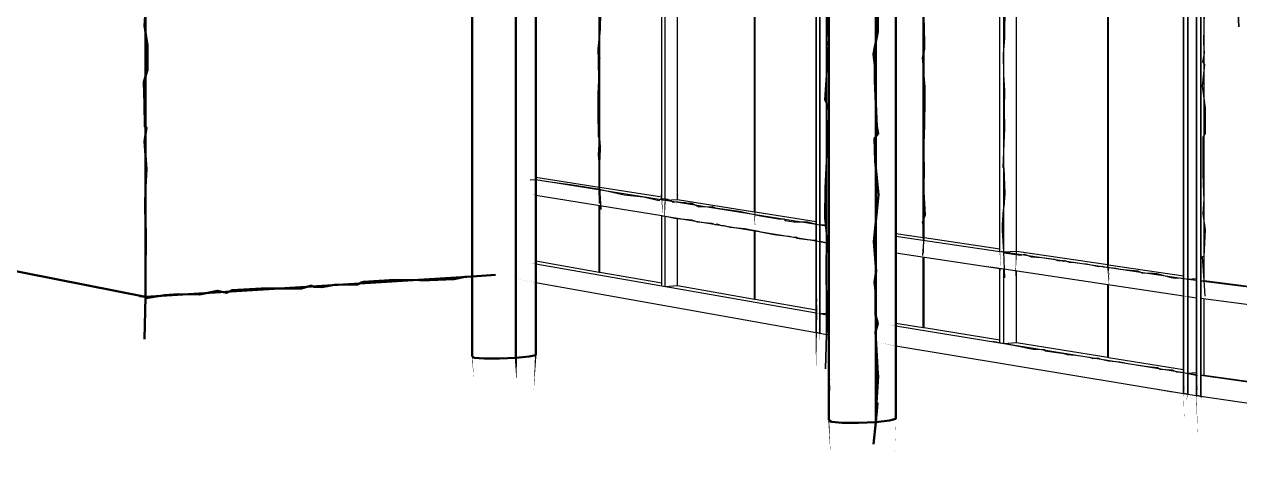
# Model space of a CAD drawing. Header units: inches. Extents: x -877 to 882, y -418 to 410.
# Drawn here: x -748.6 to -516, y -307.8 to -225 of the extents above; entities that cross this region are included whole.
import ezdxf

# ---------------------------------------------------------------- set-up
doc = ezdxf.new("R2010")
doc.units = ezdxf.units.IN
doc.header["$LTSCALE"] = 0.5
doc.header["$MEASUREMENT"] = 0
doc.layers.get('0').update_dxf_attribs({"lineweight": 18})
for name, color, linetype, lineweight in [('A-Glaz-Assm', 71, 'Continuous', 25), ('A-Glaz-Curt', 52, 'Continuous', 35), ('A-Glaz-Curt-Unit', 51, 'Continuous', 25), ('A-Wall', 113, 'Continuous', 35)]:
    doc.layers.add(name, color=color, linetype=linetype, lineweight=lineweight)

# ---------------------------------------------------------------- blocks, each defined once
blk = doc.blocks.new('*U12')
at = {"color": 7, "linetype": 'Continuous', "lineweight": -3}
blk.add_line((-585.64, -300.98), (-585.64, -300.98), dxfattribs=at)
at = {"layer": 'A-Glaz-Assm', "color": 141, "linetype": 'Continuous', "lineweight": 25}
for p, q in [((-522.82, -273.95), (-522.82, -209.76)), ((-522.82, -273.95), (-509.06, -275.7)), ((-522.82, -291.99), (-522.82, -277.41)), ((-522.82, -291.99), (-509.06, -293.92))]:
    blk.add_line(p, q, dxfattribs=at)
at = {"layer": 'A-Glaz-Assm', "color": 143, "linetype": 'Continuous', "lineweight": 25}
for p, q in [((-523.43, -273.99), (-522.82, -273.95)), ((-523.43, -277.33), (-523.43, -273.99)), ((-523.43, -273.99), (-509.06, -275.82)), ((-523.43, -277.33), (-509.06, -279.2)), ((-523.43, -292.04), (-522.82, -291.99)), ((-523.43, -296.05), (-523.43, -292.04)), ((-523.43, -292.04), (-509.06, -294.06)), ((-523.43, -296.05), (-509.06, -298.11))]:
    blk.add_line(p, q, dxfattribs=at)
at = {"layer": 'A-Glaz-Curt', "color": 143, "linetype": 'Continuous', "lineweight": 35}
for p, q in [((-597.03, -283.89), (-597.03, -203.69)), ((-596.38, -284.01), (-596.38, -203.75)), ((-595.07, -284.24), (-595.07, -203.87)), ((-526.74, -295.55), (-526.74, -209.46)), ((-525.92, -295.67), (-525.92, -209.52)), ((-524.28, -295.92), (-524.28, -209.65)), ((-523.46, -296.05), (-523.46, -209.71)), ((-597.03, -283.89), (-596.38, -284.01)), ((-595.07, -284.24), (-594.64, -284.32)), ((-526.74, -295.55), (-525.92, -295.67)), ((-525.92, -295.67), (-525.92, -295.67)), ((-524.28, -295.92), (-523.46, -296.05)), ((-523.46, -296.05), (-523.43, -296.05))]:
    blk.add_line(p, q, dxfattribs=at)
at = {"layer": 'A-Glaz-Curt-Unit', "color": 143, "linetype": 'Continuous', "lineweight": 25}
for p, q in [((-638.61, -256.06), (-638.61, -199.92)), ((-638.49, -256.08), (-638.49, -199.93)), ((-626.59, -258.48), (-626.59, -201.04)), ((-625.97, -258.58), (-625.97, -201.1)), ((-608.89, -260.77), (-608.89, -202.65)), ((-608.76, -260.79), (-608.76, -202.66)), ((-576.55, -265.7), (-576.55, -205.44)), ((-576.41, -265.72), (-576.41, -205.46)), ((-561.9, -268.37), (-561.9, -206.66)), ((-561.16, -268.47), (-561.16, -206.72)), ((-541.25, -270.88), (-541.25, -208.32)), ((-541.1, -270.9), (-541.1, -208.33)), ((-650.74, -254.64), (-597.03, -263.17)), ((-650.74, -257.62), (-626.59, -261.53)), ((-638.61, -256.06), (-638.49, -256.08)), ((-638.61, -272.3), (-638.61, -259.58)), ((-638.49, -272.32), (-638.49, -259.6)), ((-626.59, -258.48), (-625.97, -258.58)), ((-625.97, -258.58), (-623.59, -258.44)), ((-626.59, -274.96), (-626.59, -261.53)), ((-626.59, -261.53), (-625.97, -261.63)), ((-625.97, -275.07), (-625.97, -261.63)), ((-625.97, -261.63), (-625.97, -261.63)), ((-625.97, -261.63), (-597.03, -266.31)), ((-608.89, -260.77), (-608.76, -260.79)), ((-608.89, -277.48), (-608.89, -264.39)), ((-608.76, -277.5), (-608.76, -264.41)), ((-596.38, -263.28), (-595.07, -263.2)), ((-596.38, -263.28), (-595.07, -263.48)), ((-596.38, -266.42), (-595.07, -266.63)), ((-581.82, -265.44), (-561.9, -268.37)), ((-576.55, -265.7), (-576.41, -265.72)), ((-581.82, -268.62), (-561.9, -271.6)), ((-576.55, -282.91), (-576.55, -269.41)), ((-576.41, -282.93), (-576.41, -269.43)), ((-561.9, -268.37), (-561.16, -268.47)), ((-561.18, -268.47), (-526.75, -273.54)), ((-561.16, -268.47), (-558.73, -268.32)), ((-650.74, -270.73), (-626.59, -274.96)), ((-561.9, -285.85), (-561.9, -271.6)), ((-561.9, -271.6), (-561.16, -271.71)), ((-561.16, -285.97), (-561.16, -271.71)), ((-561.16, -271.71), (-561.16, -271.71)), ((-561.16, -271.71), (-526.75, -276.87)), ((-541.25, -270.88), (-541.1, -270.9)), ((-650.74, -274.31), (-597.03, -283.89)), ((-638.61, -272.3), (-638.49, -272.32)), ((-526.75, -276.87), (-526.75, -273.54)), ((-526.75, -273.54), (-526.74, -273.54)), ((-525.92, -273.65), (-524.28, -273.54)), ((-525.92, -276.99), (-525.92, -273.65)), ((-525.92, -273.65), (-524.28, -273.88)), ((-524.28, -277.22), (-524.28, -273.88)), ((-524.28, -273.88), (-524.28, -273.88)), ((-626.59, -274.96), (-625.97, -275.07)), ((-626.22, -275.02), (-597.03, -280.13)), ((-625.97, -275.07), (-623.59, -274.91)), ((-541.25, -288.61), (-541.25, -274.7)), ((-541.1, -288.64), (-541.1, -274.72)), ((-608.89, -277.48), (-608.76, -277.5)), ((-526.75, -276.87), (-526.74, -276.87)), ((-525.92, -276.99), (-524.28, -277.22)), ((-524.28, -277.22), (-524.28, -277.22)), ((-597.03, -283.89), (-597.03, -280.13)), ((-596.38, -280.24), (-595.07, -280.15)), ((-596.38, -284.01), (-596.38, -280.24)), ((-596.38, -280.24), (-595.07, -280.47)), ((-595.07, -284.24), (-595.07, -280.47)), ((-581.82, -282.62), (-561.9, -285.85)), ((-576.55, -282.91), (-576.41, -282.93)), ((-596.38, -284.01), (-595.07, -284.24)), ((-561.9, -285.85), (-561.16, -285.97)), ((-561.42, -285.92), (-526.75, -291.54)), ((-561.16, -285.97), (-558.73, -285.79)), ((-581.82, -286.44), (-526.75, -295.54)), ((-541.25, -288.61), (-541.1, -288.64)), ((-526.75, -295.54), (-526.75, -291.54)), ((-526.75, -291.54), (-526.74, -291.54)), ((-525.92, -291.67), (-524.28, -291.54)), ((-525.92, -295.67), (-525.92, -291.67)), ((-525.92, -291.67), (-524.28, -291.92)), ((-524.28, -295.92), (-524.28, -291.92)), ((-524.28, -291.92), (-524.28, -291.92)), ((-526.75, -295.54), (-526.74, -295.54)), ((-525.92, -295.67), (-524.28, -295.92)), ((-524.28, -295.92), (-524.28, -295.92))]:
    blk.add_line(p, q, dxfattribs=at)
at = {"layer": 'A-Glaz-Curt-Unit', "color": 141, "linetype": 'Continuous', "lineweight": 25}
for p, q in [((-623.59, -258.44), (-623.59, -201.32)), ((-558.73, -268.32), (-558.73, -206.92)), ((-650.74, -254.14), (-638.61, -256.06)), ((-638.49, -256.08), (-626.59, -257.96)), ((-623.59, -258.44), (-608.89, -260.77)), ((-623.59, -274.91), (-623.59, -262.01)), ((-608.76, -260.79), (-597.03, -262.64)), ((-581.82, -264.93), (-576.55, -265.7)), ((-576.41, -265.72), (-561.9, -267.85)), ((-558.73, -268.32), (-541.25, -270.88)), ((-650.74, -270.18), (-638.61, -272.3)), ((-558.73, -285.79), (-558.73, -272.08)), ((-541.1, -270.9), (-526.74, -273.01)), ((-638.49, -272.32), (-626.59, -274.39)), ((-623.59, -274.91), (-608.89, -277.48)), ((-608.76, -277.5), (-597.03, -279.54)), ((-581.82, -282.06), (-576.55, -282.91)), ((-576.41, -282.93), (-561.9, -285.28)), ((-558.73, -285.79), (-541.25, -288.61)), ((-541.1, -288.64), (-526.74, -290.96))]:
    blk.add_line(p, q, dxfattribs=at)
at = {"layer": 'A-Wall', "color": 15, "linetype": 'Continuous', "lineweight": 50}
for p, q in [((-725.43, -277.03), (-725.43, -191.1)), ((-863.85, -249.93), (-725.43, -277.03)), ((-725.43, -277.03), (-662.88, -273.14))]:
    blk.add_line(p, q, dxfattribs=at)
at = {"layer": 'A-Wall', "color": 254, "linetype": 'Continuous', "lineweight": 50}
for p, q in [((-662.88, -288.4), (-662.88, -197.54)), ((-654.53, -288.73), (-654.53, -198.37)), ((-650.74, -288.18), (-650.74, -198.75)), ((-594.64, -300.61), (-594.64, -203.9)), ((-585.64, -300.98), (-585.64, -204.68)), ((-581.82, -300.35), (-581.82, -205)), ((-662.88, -288.4), (-662.52, -288.68)), ((-654.53, -288.73), (-651.99, -288.48)), ((-651.99, -288.48), (-650.74, -288.18)), ((-662.52, -288.68), (-660.62, -288.85)), ((-660.62, -288.85), (-657.69, -288.86)), ((-657.69, -288.86), (-654.53, -288.73)), ((-594.64, -300.61), (-594.15, -300.92)), ((-594.15, -300.92), (-592.07, -301.11)), ((-592.07, -301.11), (-588.95, -301.13)), ((-588.95, -301.13), (-585.64, -300.98)), ((-585.64, -300.98), (-583.03, -300.69)), ((-583.03, -300.69), (-581.82, -300.35))]:
    blk.add_line(p, q, dxfattribs=at)
blk = doc.blocks.new('New Napkin Sketch')
at = {"layer": 'A-Wall', "color": 141, "linetype": 'Continuous', "lineweight": 25}
for p, q in [((-650.74, -254.14), (-638.61, -256.06)), ((-638.49, -256.08), (-626.59, -257.96)), ((-623.59, -258.44), (-608.89, -260.77)), ((-623.59, -274.91), (-623.59, -262.01)), ((-608.76, -260.79), (-597.03, -262.64)), ((-581.82, -264.93), (-576.55, -265.7)), ((-576.41, -265.72), (-561.9, -267.85)), ((-558.73, -268.32), (-541.25, -270.88)), ((-650.74, -270.18), (-638.61, -272.3)), ((-558.73, -285.79), (-558.73, -272.08)), ((-541.1, -270.9), (-526.74, -273.01)), ((-638.49, -272.32), (-626.59, -274.39)), ((-522.82, -273.95), (-509.06, -275.7)), ((-623.59, -274.91), (-608.89, -277.48)), ((-608.76, -277.5), (-597.03, -279.54)), ((-522.82, -291.99), (-522.82, -277.41)), ((-581.82, -282.06), (-576.55, -282.91)), ((-576.41, -282.93), (-561.9, -285.28)), ((-558.73, -285.79), (-541.25, -288.61)), ((-541.1, -288.64), (-526.74, -290.96)), ((-522.82, -291.99), (-509.06, -293.92))]:
    blk.add_line(p, q, dxfattribs=at)
at = {"layer": 'A-Wall', "color": 143, "linetype": 'Continuous', "lineweight": 25}
for p, q in [((-638.61, -256.06), (-638.49, -256.08)), ((-638.61, -272.3), (-638.61, -259.58)), ((-638.49, -272.32), (-638.49, -259.6)), ((-626.59, -258.48), (-625.97, -258.58)), ((-625.97, -258.58), (-623.59, -258.44)), ((-626.59, -274.96), (-626.59, -261.53)), ((-626.59, -261.53), (-625.97, -261.63)), ((-625.97, -275.07), (-625.97, -261.63)), ((-625.97, -261.63), (-625.97, -261.63)), ((-608.89, -260.77), (-608.76, -260.79)), ((-608.89, -277.48), (-608.89, -264.39)), ((-608.76, -277.5), (-608.76, -264.41)), ((-596.38, -263.28), (-595.07, -263.2)), ((-596.38, -263.28), (-595.07, -263.48)), ((-596.38, -266.42), (-595.07, -266.63)), ((-576.55, -265.7), (-576.41, -265.72)), ((-576.55, -282.91), (-576.55, -269.41)), ((-576.41, -282.93), (-576.41, -269.43)), ((-561.9, -268.37), (-561.16, -268.47)), ((-561.16, -268.47), (-558.73, -268.32)), ((-561.9, -285.85), (-561.9, -271.6)), ((-561.9, -271.6), (-561.16, -271.71)), ((-561.16, -285.97), (-561.16, -271.71)), ((-561.16, -271.71), (-561.16, -271.71)), ((-541.25, -270.88), (-541.1, -270.9)), ((-638.61, -272.3), (-638.49, -272.32)), ((-526.75, -276.87), (-526.75, -273.54)), ((-526.75, -273.54), (-526.74, -273.54)), ((-525.92, -273.65), (-524.28, -273.54)), ((-525.92, -276.99), (-525.92, -273.65)), ((-525.92, -273.65), (-524.28, -273.88)), ((-524.28, -277.22), (-524.28, -273.88)), ((-524.28, -273.88), (-524.28, -273.88)), ((-523.43, -273.99), (-522.82, -273.95)), ((-523.43, -277.33), (-523.43, -273.99)), ((-523.43, -273.99), (-509.06, -275.82)), ((-626.59, -274.96), (-625.97, -275.07)), ((-625.97, -275.07), (-623.59, -274.91)), ((-541.25, -288.61), (-541.25, -274.7)), ((-541.1, -288.64), (-541.1, -274.72)), ((-608.89, -277.48), (-608.76, -277.5)), ((-526.75, -276.87), (-526.74, -276.87)), ((-525.92, -276.99), (-524.28, -277.22)), ((-524.28, -277.22), (-524.28, -277.22)), ((-523.43, -277.33), (-509.06, -279.2)), ((-597.03, -283.89), (-597.03, -280.13)), ((-596.38, -280.24), (-595.07, -280.15)), ((-596.38, -284.01), (-596.38, -280.24)), ((-596.38, -280.24), (-595.07, -280.47)), ((-595.07, -284.24), (-595.07, -280.47)), ((-576.55, -282.91), (-576.41, -282.93)), ((-596.38, -284.01), (-595.07, -284.24)), ((-561.9, -285.85), (-561.16, -285.97)), ((-561.16, -285.97), (-558.73, -285.79)), ((-541.25, -288.61), (-541.1, -288.64)), ((-526.75, -295.54), (-526.75, -291.54)), ((-526.75, -291.54), (-526.74, -291.54)), ((-525.92, -291.67), (-524.28, -291.54)), ((-525.92, -295.67), (-525.92, -291.67)), ((-525.92, -291.67), (-524.28, -291.92)), ((-524.28, -295.92), (-524.28, -291.92)), ((-524.28, -291.92), (-524.28, -291.92)), ((-523.43, -292.04), (-522.82, -291.99)), ((-523.43, -296.05), (-523.43, -292.04)), ((-523.43, -292.04), (-509.06, -294.06)), ((-526.75, -295.54), (-526.74, -295.54)), ((-525.92, -295.67), (-524.28, -295.92)), ((-524.28, -295.92), (-524.28, -295.92)), ((-523.43, -296.05), (-509.06, -298.11))]:
    blk.add_line(p, q, dxfattribs=at)
at = {"layer": 'A-Wall', "color": 143, "linetype": 'Continuous', "lineweight": 35}
for p, q in [((-597.03, -283.89), (-596.38, -284.01)), ((-595.07, -284.24), (-594.64, -284.32)), ((-526.74, -295.55), (-525.92, -295.67)), ((-525.92, -295.67), (-525.92, -295.67)), ((-524.28, -295.92), (-523.46, -296.05)), ((-523.46, -296.05), (-523.43, -296.05))]:
    blk.add_line(p, q, dxfattribs=at)
at = {"layer": 'A-Wall', "color": 254, "linetype": 'Continuous', "lineweight": 50}
for p, q in [((-662.88, -288.4), (-662.52, -288.68)), ((-654.53, -288.73), (-651.99, -288.48)), ((-651.99, -288.48), (-650.74, -288.18)), ((-662.52, -288.68), (-660.62, -288.85)), ((-660.62, -288.85), (-657.69, -288.86)), ((-657.69, -288.86), (-654.53, -288.73)), ((-594.64, -300.61), (-594.15, -300.92)), ((-594.15, -300.92), (-592.07, -301.11)), ((-592.07, -301.11), (-588.95, -301.13)), ((-588.95, -301.13), (-585.64, -300.98)), ((-585.64, -300.98), (-583.03, -300.69)), ((-583.03, -300.69), (-581.82, -300.35))]:
    blk.add_line(p, q, dxfattribs=at)
at = {"layer": 'A-Wall', "color": 7, "linetype": 'Continuous', "lineweight": -3}
blk.add_line((-585.64, -300.98), (-585.64, -300.98), dxfattribs=at)
at = {"layer": 'A-Wall', "color": 143, "linetype": 'Continuous', "lineweight": 35, "extrusion": (0, 0, -1)}
for points in [[(516.18, -225.43), (516.98, -208.38), (517.63, -189.79), (516.65, -184.36), (517.82, -166.64), (517.19, -147.73), (516.75, -132.03), (516.93, -125.68), (517.51, -110.27), (516.34, -95.38), (517.19, -78.94), (516.11, -76.65), (516.9, -74.99), (517.78, -66.38), (517.9, -57.92)], [(595.3, -290.82), (595.07, -284.24), (594.76, -280.27), (595.16, -274.32), (595.15, -269.24), (594.83, -267.32), (595.4, -261.99), (595.36, -256.23), (595.06, -251.11), (594.86, -247.47), (595.08, -242.41), (595.01, -240.16), (595.42, -239.41), (594.94, -232.75), (594.87, -230.2), (594.71, -229.09), (595.1, -228.2), (594.81, -221.13)]]:
    blk.add_lwpolyline(points, dxfattribs=at)
at = {"layer": 'A-Wall', "color": 15, "linetype": 'Continuous', "lineweight": 50, "extrusion": (0, 0, -1)}
for points in [[(725.63, -285.12), (725.43, -277.03), (725.43, -271.64), (725.39, -266.57), (725.4, -265.11), (725.53, -260), (725.41, -256.05), (725.23, -252.65), (725.62, -247.37), (725.25, -244.65), (725.51, -244.53), (725.57, -244.5), (725.65, -240.18), (725.76, -236.01), (725.15, -234.01), (725.07, -233.76), (725.08, -228.93), (725.65, -225.26), (725.11, -217.55)], [(726.58, -276.93), (725.43, -277.03), (725.33, -277.29), (721.78, -276.72), (719.12, -276.51), (715.08, -276.63), (711.66, -275.89), (709.92, -276.28), (708.82, -275.79), (703.29, -275.45), (697.77, -275.45), (695.59, -275.43), (693.68, -274.88), (693.25, -275.15), (691.72, -275.21), (689.23, -274.77), (684.88, -274.69), (684.18, -274.3), (683.72, -274.17), (677.73, -273.79), (673, -273.87), (672.57, -273.92), (666.44, -273.65), (664.23, -273.22), (662.88, -273.14), (658.45, -272.86)]]:
    blk.add_lwpolyline(points, dxfattribs=at)
at = {"layer": 'A-Wall', "color": 254, "linetype": 'Continuous', "lineweight": 50, "extrusion": (0, 0, -1)}
for points in [[(662.62, -292.73, 0, 0.13, 0), (662.88, -288.4, 0.13, 0, 0), (662.8, -282.37, 0, 0, 0), (662.91, -281.05, 0, 0, 0), (662.77, -275.81, 0, 0, 0), (663.32, -275.79, 0, 0, 0), (662.93, -274.08, 0, 0, 0), (662.45, -267.28, 0, 0, 0), (663.2, -259.14, 0, 0, 0), (662.58, -251.36, 0, 0, 0), (663.12, -242.72, 0, 0, 0), (662.67, -238.18, 0, 0, 0), (663.19, -237.95, 0, 0, 0), (663.08, -229.91, 0, 0, 0), (663.2, -225.19, 0, 0, 0), (662.78, -222.5, 0, 0, 0), (662.57, -221.16, 0, 0, 0), (662.62, -215.65, 0, 0, 0), (662.6, -208.13, 0, 0, 0), (662.92, -203.05, 0, 0, 0), (662.72, -199.3, 0, 0.181, 0), (662.88, -197.54, 0.181, 0, 0), (662.7, -190.7, 0, 0, 0)], [(654.44, -293.17, 0, 0.443, 0), (654.53, -288.73, 0.443, 0, 0), (654.38, -286.71, 0, 0, 0), (654.62, -286.12, 0, 0, 0), (654.43, -281.12, 0, 0, 0), (654.21, -279.43, 0, 0, 0), (654.12, -271.15, 0, 0, 0), (654.11, -264.68, 0, 0, 0), (654.98, -263.52, 0, 0, 0), (654.89, -258.38, 0, 0, 0), (654.67, -253.25, 0, 0, 0), (654.55, -249.34, 0, 0, 0), (654.61, -241.27, 0, 0, 0), (654.41, -237.15, 0, 0, 0), (654.8, -232.7, 0, 0, 0), (654.3, -227.58, 0, 0, 0), (654.18, -222.36, 0, 0, 0)], [(651.11, -294.87, 0, 0.278, 0), (650.74, -288.18, 0.278, 0, 0), (650.67, -286.67, 0, 0, 0), (650.38, -283.95, 0, 0, 0), (650.99, -276.82, 0, 0, 0), (651.11, -275.4, 0, 0, 0), (650.46, -267.79, 0, 0, 0), (650.96, -267.61, 0, 0, 0), (650.81, -265.95, 0, 0, 0), (650.81, -265.35, 0, 0, 0), (650.47, -259.29, 0, 0, 0), (650.67, -254.49, 0, 0, 0), (650.37, -247.75, 0, 0, 0), (650.48, -240.77, 0, 0, 0), (650.42, -239.96, 0, 0, 0), (650.61, -232.82, 0, 0, 0), (651.01, -225.97, 0, 0, 0), (650.4, -218.68, 0, 0, 0), (650.32, -213.04, 0, 0, 0), (651.08, -204.95, 0, 0, 0), (650.99, -203.24, 0, 0, 0), (650.87, -201.41, 0, 0.156, 0), (650.74, -198.75, 0.156, 0, 0), (650.96, -193.08, 0, 0, 0)], [(594.33, -307.05, 0, 0.184, 0), (594.64, -300.61, 0.184, 0, 0), (594.31, -292.65, 0, 0, 0), (595.12, -288.42, 0, 0, 0), (594.7, -279.61, 0, 0, 0), (594.7, -275.33, 0, 0, 0), (594.5, -268.91, 0, 0, 0), (594.8, -262.35, 0, 0, 0), (594.29, -253.78, 0, 0, 0), (594.68, -246.17, 0, 0, 0), (594.62, -237.69, 0, 0, 0), (594.31, -236, 0, 0, 0), (594.64, -228.53, 0, 0, 0), (594.84, -224.93, 0, 0, 0), (594.24, -224.73, 0, 0, 0), (594.93, -219.6, 0, 0, 0), (594.39, -218.28, 0, 0, 0), (595.03, -213.66, 0, 0, 0), (594.78, -209.86, 0, 0, 0), (594.59, -207.76, 0, 0.352, 0), (594.64, -203.9, 0.352, 0, 0), (594.45, -195.45, 0, 0, 0)], [(582.04, -307.79, 0, 0.0245, 0), (581.82, -300.35, 0.0245, 0, 0), (582.17, -299.74, 0, 0, 0), (582.21, -295.21, 0, 0, 0), (581.45, -291.12, 0, 0, 0), (581.59, -284.27, 0, 0, 0), (581.57, -283.58, 0, 0, 0), (582.06, -277.11, 0, 0, 0), (582.12, -275.12, 0, 0, 0), (581.91, -269.72, 0, 0, 0), (581.93, -268.52, 0, 0, 0), (581.5, -263.28, 0, 0, 0), (582.07, -256.64, 0, 0, 0), (582.13, -250.33, 0, 0, 0), (581.44, -242.93, 0, 0, 0), (581.59, -237.23, 0, 0, 0), (581.88, -231.25, 0, 0, 0), (582.03, -223.51, 0, 0, 0)]]:
    blk.add_lwpolyline(points, format="xyseb", dxfattribs=at)
at = {"layer": 'A-Wall', "color": 143, "linetype": 'Continuous', "lineweight": 25, "extrusion": (0, 0, -1)}
for points in [[(638.23, -260.36), (638.49, -256.08), (638.51, -251.9), (638.75, -249.89), (638.52, -246.84), (638.7, -246.47), (638.68, -241.14), (638.48, -238.69), (638.63, -235.87), (638.61, -234.48), (638.76, -229.61), (638.36, -225.41), (638.28, -223.24)], [(638.52, -259.22), (638.61, -256.06), (638.52, -255), (638.53, -251.38), (638.42, -250.66), (638.34, -248.29), (638.44, -246.82), (638.8, -243.74), (638.76, -238.15), (638.7, -236.95), (638.63, -235.56), (638.73, -232), (638.43, -231.37), (638.88, -230.53), (638.71, -230.47), (638.35, -225.78), (638.55, -222.99)], [(576.62, -269.12), (576.41, -265.72), (576.57, -264.17), (576.46, -263.95), (576.69, -262.75), (576.11, -261.39), (576.39, -257.04), (576.33, -251.77), (576.44, -249.49), (576.27, -244.2), (576.19, -239.26), (576.17, -236.93), (576.7, -231.31), (576.24, -229.73), (576.23, -228.31), (576.38, -223.43)], [(560.97, -273.39), (561.16, -268.47), (561.38, -264.34), (561.4, -263.31), (561.18, -260.32), (561.07, -259.86), (560.87, -257.27), (561.07, -252.45), (561.26, -252.34), (561.01, -246.22), (560.95, -245.08), (561.03, -241.05), (560.97, -237.6), (561.16, -234.54), (561.23, -230.59), (560.93, -227.6), (560.93, -226.97), (560.87, -221.88)], [(651.79, -254.69), (650.74, -254.64), (648.43, -255), (644.1, -255.58), (638.88, -256.41), (633.79, -257.55), (630.1, -257.96), (627.14, -258.6), (627.12, -258.57), (626.75, -258.22), (625.53, -258.39), (624.75, -258.71), (624.41, -258.95), (623.66, -258.81), (623.64, -258.9), (622.16, -258.99), (621.77, -259.16), (620.83, -259.17), (619.54, -259.87), (616.89, -259.76), (616.41, -260.04), (611.81, -260.69), (607.7, -261.54), (604.28, -262.12), (603.27, -262.16), (602.97, -262.43), (601.33, -262.68), (598.72, -262.71), (597.03, -263.17), (596.11, -263.34)], [(626.46, -261.54), (625.97, -261.63), (623.79, -262.07), (621.52, -262.25), (620.9, -262.33), (619.79, -262.74), (617.03, -262.96), (616.29, -263.26), (616.06, -263.12), (615.16, -263.44), (614.73, -263.44), (613.53, -263.76), (610.7, -263.96), (608.07, -264.49), (607.71, -264.62), (605.08, -265.1), (602.49, -265.43), (602.26, -265.47), (601.47, -265.61), (601, -265.6), (600.79, -265.61), (600.8, -265.83), (598.79, -266.11), (597.24, -266.23), (597.03, -266.31), (594.77, -266.79)], [(561.63, -268.33), (561.18, -268.47), (561.09, -268.63), (557.96, -269.09), (557.15, -268.9), (555.9, -269.42), (553.89, -269.52), (551.42, -269.82), (550.85, -270.11), (549.89, -270.12), (549.71, -270.3), (549.61, -270.06), (548.64, -270.39), (547.57, -270.46), (546.17, -270.67), (545.3, -270.71), (543, -271.24), (542.24, -271.18), (542.08, -271.34), (539.68, -271.54), (538.86, -271.73), (538.23, -271.85), (535.46, -272.08), (534.75, -272.47), (532.57, -272.55), (531.87, -272.61), (529.12, -273.36), (528.36, -273.47), (527.53, -273.43), (526.75, -273.54), (524.11, -273.84)], [(563.24, -285.5), (561.42, -285.92), (558.97, -286.37), (555.52, -287.05), (553.44, -287.14), (553.24, -287.36), (550.98, -287.69), (549.96, -287.79), (549.92, -287.84), (549.03, -288.08), (547.35, -288.2), (544.75, -288.59), (544.07, -288.82), (543.81, -288.8), (543.01, -288.75), (542.76, -288.92), (541.08, -289.25), (538.92, -289.48), (537.04, -289.86), (533.59, -290.35), (531.73, -290.58), (531.22, -290.89), (528.91, -291.03), (528.06, -291.38), (526.75, -291.54), (524.09, -292.08)]]:
    blk.add_lwpolyline(points, dxfattribs=at)
for points in [[(626.14, -263.5, 0, 0.233, 0), (625.97, -258.58, 0.233, 0, 0), (625.92, -257.41, 0, 0, 0), (626.18, -253.21, 0, 0, 0), (625.87, -247.82, 0, 0, 0), (626.11, -243.2, 0, 0, 0), (625.72, -240.57, 0, 0, 0), (626.06, -237.93, 0, 0, 0), (625.81, -235.69, 0, 0, 0), (625.89, -234.95, 0, 0, 0), (626.13, -229.92, 0, 0, 0), (625.75, -229.89, 0, 0, 0), (626.11, -229.35, 0, 0, 0), (626.05, -228.79, 0, 0, 0), (626, -227.97, 0, 0, 0), (625.88, -226.78, 0, 0, 0), (625.95, -221.16, 0, 0, 0), (626.07, -216.45, 0, 0, 0), (625.99, -212.01, 0, 0, 0), (625.86, -209.28, 0, 0, 0), (625.85, -206.89, 0, 0, 0), (625.98, -203.33, 0, 0.127, 0), (625.97, -201.1, 0.127, 0, 0), (625.97, -196.13, 0, 0, 0)], [(626.43, -261.55, 0, 0.186, 0), (626.59, -258.48, 0.186, 0, 0), (626.87, -257.23, 0, 0, 0), (626.61, -256.34, 0, 0, 0), (626.75, -254.44, 0, 0, 0), (626.68, -251.32, 0, 0, 0), (626.68, -248.45, 0, 0, 0), (626.82, -243.15, 0, 0, 0), (626.42, -241.9, 0, 0, 0), (626.86, -236.69, 0, 0, 0), (626.46, -234.36, 0, 0, 0), (626.57, -231.49, 0, 0, 0), (626.74, -227.4, 0, 0, 0), (626.63, -226.71, 0, 0, 0), (626.73, -221.05, 0, 0, 0), (626.42, -220.75, 0, 0, 0), (626.49, -217.55, 0, 0, 0), (626.53, -216.28, 0, 0, 0), (626.59, -213.5, 0, 0, 0), (626.48, -209.43, 0, 0, 0), (626.36, -206.92, 0, 0, 0), (626.56, -201.68, 0, 0.158, 0), (626.59, -201.04, 0.158, 0, 0), (626.73, -198.19, 0, 0, 0)], [(608.89, -263.58, 0, 0.221, 0), (608.76, -260.79, 0.221, 0, 0), (608.97, -257.84, 0, 0, 0), (608.57, -254.64, 0, 0, 0), (608.58, -249.49, 0, 0, 0), (608.92, -244.26, 0, 0, 0), (609.05, -243.86, 0, 0, 0), (609.01, -240.55, 0, 0, 0), (608.55, -236.43, 0, 0, 0), (608.78, -236.1, 0, 0, 0), (608.63, -233.69, 0, 0, 0), (608.95, -231.35, 0, 0, 0), (608.73, -225.97, 0, 0, 0), (608.92, -225.36, 0, 0, 0), (608.68, -222.98, 0, 0, 0), (608.67, -222.53, 0, 0, 0), (608.79, -220.06, 0, 0, 0), (608.55, -217.35, 0, 0, 0), (608.88, -214.16, 0, 0, 0), (608.84, -210.6, 0, 0, 0), (608.55, -209.31, 0, 0, 0), (608.91, -203.96, 0, 0.187, 0), (608.76, -202.66, 0.187, 0, 0), (609.01, -198.16, 0, 0, 0)], [(608.63, -264.91, 0, 0.0367, 0), (608.89, -260.77, 0.0367, 0, 0), (608.77, -259.83, 0, 0, 0), (608.9, -256.87, 0, 0, 0), (608.95, -253.63, 0, 0, 0), (608.9, -251.45, 0, 0, 0), (608.65, -247.36, 0, 0, 0), (608.8, -245.59, 0, 0, 0), (608.85, -244.09, 0, 0, 0), (608.9, -240.89, 0, 0, 0), (609.17, -237.85, 0, 0, 0), (609.1, -237.28, 0, 0, 0), (608.92, -231.52, 0, 0, 0), (608.92, -226.28, 0, 0, 0), (608.72, -222.36, 0, 0, 0), (608.73, -222.26, 0, 0, 0), (608.81, -218.78, 0, 0, 0), (608.94, -216.99, 0, 0, 0), (608.98, -214.83, 0, 0, 0), (609.01, -209.8, 0, 0, 0), (608.86, -208.33, 0, 0, 0), (608.75, -203.6, 0, 0.0359, 0), (608.89, -202.65, 0.0359, 0, 0), (608.97, -202.6, 0, 0, 0)], [(561.66, -272.9, 0, 0.0909, 0), (561.9, -268.37, 0.0909, 0, 0), (562.05, -268.13, 0, 0, 0), (561.88, -263.8, 0, 0, 0), (562.06, -262.83, 0, 0, 0), (561.81, -259.68, 0, 0, 0), (562.19, -255.31, 0, 0, 0), (562.14, -250.78, 0, 0, 0), (561.7, -248.96, 0, 0, 0), (561.86, -245.95, 0, 0, 0), (562.03, -244.41, 0, 0, 0), (561.91, -241.43, 0, 0, 0), (561.69, -238.99, 0, 0, 0), (562.04, -238.27, 0, 0, 0), (561.71, -237.16, 0, 0, 0), (561.92, -231.55, 0, 0, 0), (561.93, -227.24, 0, 0, 0), (562.1, -227.2, 0, 0, 0), (561.78, -223.07, 0, 0, 0)], [(540.97, -275.3, 0, 0.303, 0), (541.25, -270.88, 0.303, 0, 0), (541.06, -267.15, 0, 0, 0), (541.03, -265.61, 0, 0, 0), (541.44, -265.24, 0, 0, 0), (540.94, -261.47, 0, 0, 0), (541.15, -260.07, 0, 0, 0), (541.36, -253.96, 0, 0, 0), (541.02, -250.46, 0, 0, 0), (541.41, -246.07, 0, 0, 0), (541.05, -240.37, 0, 0, 0), (541.05, -235.92, 0, 0, 0), (541.05, -230.6, 0, 0, 0), (541.39, -230.24, 0, 0, 0), (541.34, -225.84, 0, 0, 0), (541.56, -223.98, 0, 0, 0)], [(540.8, -275.15, 0, 0.0519, 0), (541.1, -270.9, 0.0519, 0, 0), (541.2, -268.95, 0, 0, 0), (541.24, -263.2, 0, 0, 0), (541.38, -259.8, 0, 0, 0), (540.83, -259.69, 0, 0, 0), (540.89, -257.62, 0, 0, 0), (541.12, -253.24, 0, 0, 0), (541.25, -249.54, 0, 0, 0), (541.22, -244.14, 0, 0, 0), (541.22, -241.65, 0, 0, 0), (541.03, -241.38, 0, 0, 0), (540.84, -238.77, 0, 0, 0), (541.38, -235.35, 0, 0, 0), (541.09, -233.76, 0, 0, 0), (541.18, -228.29, 0, 0, 0), (540.85, -224.23, 0, 0, 0), (541, -220.26, 0, 0, 0), (540.88, -214.72, 0, 0, 0), (540.99, -211.08, 0, 0, 0), (541.24, -208.83, 0, 0.188, 0), (541.1, -208.33, 0.188, 0, 0), (541.22, -203.74, 0, 0, 0)], [(576.44, -268.9, 0, 0.276, 0), (576.55, -265.7, 0.276, 0, 0), (576.62, -260.03, 0, 0, 0), (576.75, -259.94, 0, 0, 0), (576.33, -254.01, 0, 0, 0), (576.43, -253.02, 0, 0, 0), (576.57, -248.5, 0, 0, 0), (576.59, -247.29, 0, 0, 0), (576.82, -242.97, 0, 0, 0), (576.65, -239.99, 0, 0, 0), (576.59, -235.97, 0, 0, 0), (576.77, -234.24, 0, 0, 0), (576.47, -231.19, 0, 0, 0), (576.78, -229.43, 0, 0, 0), (576.37, -224.05, 0, 0, 0), (576.31, -219.89, 0, 0, 0), (576.45, -216.91, 0, 0, 0), (576.44, -213.48, 0, 0, 0), (576.31, -212.88, 0, 0, 0), (576.72, -211.03, 0, 0, 0), (576.65, -208.49, 0, 0.063, 0), (576.55, -205.44, 0.063, 0, 0), (576.76, -204.95, 0, 0, 0)], [(651.37, -257.47, 0, 0.0974, 0), (650.74, -257.62, 0.0974, 0, 0), (648.9, -257.86, 0, 0, 0), (648.89, -257.94, 0, 0, 0), (647.78, -258.03, 0, 0, 0), (647.38, -258.08, 0, 0, 0), (645.16, -258.6, 0, 0, 0), (644.2, -258.62, 0, 0, 0), (642.35, -259.08, 0, 0, 0), (641.52, -259.04, 0, 0, 0), (639.25, -259.6, 0, 0, 0), (638.58, -259.54, 0, 0, 0), (636.51, -259.91, 0, 0, 0), (634.72, -260.23, 0, 0, 0), (633.09, -260.4, 0, 0, 0), (633.11, -260.58, 0, 0, 0), (631, -260.82, 0, 0, 0), (630.62, -260.89, 0, 0, 0), (629.54, -260.96, 0, 0, 0), (627.35, -261.3, 0, 0.0102, 0), (626.59, -261.53, 0.0102, 0, 0), (625.26, -261.64, 0, 0, 0)], [(582.35, -265.42, 0, 0.0323, 0), (581.82, -265.44, 0.0323, 0, 0), (581.12, -265.53, 0, 0, 0), (579.28, -265.84, 0, 0, 0), (578.29, -266.03, 0, 0, 0), (577.45, -266.03, 0, 0, 0), (576.17, -266.22, 0, 0, 0), (575.72, -266.26, 0, 0, 0), (575.41, -266.33, 0, 0, 0), (573.83, -266.6, 0, 0, 0), (573.79, -266.63, 0, 0, 0), (573.07, -266.65, 0, 0, 0), (571.54, -267.04, 0, 0, 0), (569.97, -267.22, 0, 0, 0), (568.55, -267.37, 0, 0, 0), (567.42, -267.59, 0, 0, 0), (566.34, -267.71, 0, 0, 0), (565.67, -267.77, 0, 0, 0), (564.83, -267.99, 0, 0, 0), (562.91, -268.26, 0, 0.0921, 0), (561.9, -268.37, 0.0921, 0, 0), (561.17, -268.39, 0, 0, 0)], [(582.17, -268.49, 0, 0.0444, 0), (581.82, -268.62, 0.0444, 0, 0), (581.57, -268.75, 0, 0, 0), (579.79, -268.87, 0, 0, 0), (579.42, -268.88, 0, 0, 0), (578.88, -269.08, 0, 0, 0), (578.34, -269.22, 0, 0, 0), (578.02, -269.15, 0, 0, 0), (576.94, -269.44, 0, 0, 0), (575.87, -269.55, 0, 0, 0), (575.39, -269.51, 0, 0, 0), (573.6, -269.91, 0, 0, 0), (572.23, -270.09, 0, 0, 0), (571.69, -270.11, 0, 0, 0), (571.58, -270.08, 0, 0, 0), (571.56, -270.16, 0, 0, 0), (570.12, -270.38, 0, 0, 0), (569.57, -270.44, 0, 0, 0), (568.88, -270.53, 0, 0, 0), (567.59, -270.77, 0, 0, 0), (565.94, -270.96, 0, 0, 0), (564.14, -271.31, 0, 0, 0), (562.39, -271.44, 0, 0.0746, 0), (561.9, -271.6, 0.0746, 0, 0), (561.13, -271.7, 0, 0, 0)], [(651.87, -270.55, 0, 0.0549, 0), (650.74, -270.73, 0.0549, 0, 0), (650.05, -270.75, 0, 0, 0), (647.89, -271.31, 0, 0, 0), (647.28, -271.27, 0, 0, 0), (646.91, -271.38, 0, 0, 0), (645.71, -271.67, 0, 0, 0), (645, -271.8, 0, 0, 0), (643.71, -272.05, 0, 0, 0), (641.71, -272.24, 0, 0, 0), (639.84, -272.62, 0, 0, 0), (637.72, -272.98, 0, 0, 0), (636.34, -273.35, 0, 0, 0), (636.1, -273.32, 0, 0, 0), (635.54, -273.3, 0, 0, 0), (635.23, -273.41, 0, 0, 0), (633.5, -273.84, 0, 0, 0), (633.23, -273.81, 0, 0, 0), (631.92, -274.01, 0, 0, 0), (631.63, -274.17, 0, 0, 0), (629.62, -274.48, 0, 0, 0), (627.34, -274.91, 0, 0.0289, 0), (626.59, -274.96, 0.0289, 0, 0), (625.92, -275.18, 0, 0, 0)], [(564.43, -271.12, 0, 0.155, 0), (561.16, -271.71, 0.155, 0, 0), (557.83, -272.15, 0, 0, 0), (556.53, -272.53, 0, 0, 0), (554.94, -272.5, 0, 0, 0), (553.02, -272.95, 0, 0, 0), (550.26, -273.34, 0, 0, 0), (550.02, -273.32, 0, 0, 0), (548.05, -273.84, 0, 0, 0), (546.78, -273.7, 0, 0, 0), (546.46, -273.85, 0, 0, 0), (543.16, -274.29, 0, 0, 0), (542.85, -274.34, 0, 0, 0), (539.53, -275.06, 0, 0, 0), (537.11, -275.48, 0, 0, 0), (534.09, -275.72, 0, 0, 0), (531.23, -276.29, 0, 0, 0), (527.98, -276.66, 0, 0.124, 0), (526.75, -276.87, 0.124, 0, 0), (525.16, -277.16, 0, 0, 0)], [(655.53, -273.49, 0, 0.0186, 0), (650.74, -274.31, 0.0186, 0, 0), (645.56, -275.44, 0, 0, 0), (645.42, -275.02, 0, 0, 0), (645.18, -275.06, 0, 0, 0), (642.67, -275.55, 0, 0, 0), (640.85, -275.97, 0, 0, 0), (638.5, -276.32, 0, 0, 0), (636.59, -276.7, 0, 0, 0), (632.39, -277.41, 0, 0, 0), (629.01, -278.38, 0, 0, 0), (624.96, -278.97, 0, 0, 0), (624.37, -278.81, 0, 0, 0), (619.16, -279.78, 0, 0, 0), (617.25, -280.11, 0, 0, 0), (612.79, -280.89, 0, 0, 0), (610.63, -281.19, 0, 0, 0), (606.61, -282.31, 0, 0, 0), (604.56, -282.64, 0, 0, 0), (602.17, -283.12, 0, 0, 0), (598.11, -283.81, 0, 0.18, 0), (597.03, -283.89, 0.18, 0, 0), (594.94, -284.2, 0, 0, 0)], [(626.9, -274.97, 0, 0.0704, 0), (626.22, -275.02, 0.0704, 0, 0), (625.63, -275.25, 0, 0, 0), (625.01, -275.09, 0, 0, 0), (622.61, -275.55, 0, 0, 0), (622.24, -275.83, 0, 0, 0), (621.22, -275.78, 0, 0, 0), (620.72, -276, 0, 0, 0), (618.72, -276.37, 0, 0, 0), (615.94, -276.78, 0, 0, 0), (613.34, -277.4, 0, 0, 0), (612, -277.44, 0, 0, 0), (609.14, -277.99, 0, 0, 0), (607.9, -278.32, 0, 0, 0), (605.39, -278.59, 0, 0, 0), (602.73, -279.13, 0, 0, 0), (602.66, -279.06, 0, 0, 0), (600.36, -279.57, 0, 0, 0), (599.17, -279.65, 0, 0, 0), (598.89, -279.86, 0, 0.0458, 0), (597.03, -280.13, 0.0458, 0, 0), (595.63, -280.23, 0, 0, 0)], [(583.32, -282.35, 0, 0.0584, 0), (581.82, -282.62, 0.0584, 0, 0), (580.72, -282.77, 0, 0, 0), (580.34, -282.79, 0, 0, 0), (580.26, -282.93, 0, 0, 0), (578.44, -283.21, 0, 0, 0), (576.49, -283.58, 0, 0, 0), (576.01, -283.59, 0, 0, 0), (574.63, -283.7, 0, 0, 0), (573.83, -283.95, 0, 0, 0), (571.88, -284.29, 0, 0, 0), (571.51, -284.26, 0, 0, 0), (570.63, -284.49, 0, 0, 0), (569.7, -284.62, 0, 0, 0), (568.17, -284.92, 0, 0, 0), (566.76, -285.01, 0, 0, 0), (564.97, -285.37, 0, 0, 0), (563.34, -285.51, 0, 0, 0), (562.48, -285.75, 0, 0.0563, 0), (561.9, -285.85, 0.0563, 0, 0), (561.38, -285.86, 0, 0, 0)], [(585.96, -285.6, 0, 0.0377, 0), (581.82, -286.44, 0.0377, 0, 0), (580.93, -286.56, 0, 0, 0), (576.92, -287.01, 0, 0, 0), (574.26, -287.67, 0, 0, 0), (569.19, -288.53, 0, 0, 0), (568.02, -288.85, 0, 0, 0), (566.45, -289.01, 0, 0, 0), (562.68, -289.63, 0, 0, 0), (561.78, -290.03, 0, 0, 0), (557.21, -290.74, 0, 0, 0), (554.32, -290.75, 0, 0, 0), (552.29, -291.27, 0, 0, 0), (548.01, -292.29, 0, 0, 0), (546.82, -292.34, 0, 0, 0), (543.38, -292.92, 0, 0, 0), (538.75, -293.47, 0, 0, 0), (538.26, -293.78, 0, 0, 0), (536.68, -294.07, 0, 0, 0), (534.5, -293.99, 0, 0, 0), (531.92, -294.96, 0, 0.0488, 0), (526.75, -295.54, 0.0488, 0, 0), (522.46, -296.34, 0, 0, 0)]]:
    blk.add_lwpolyline(points, format="xyseb", dxfattribs=at)
at = {"layer": 'A-Wall', "color": 143, "linetype": 'Continuous', "lineweight": 35, "extrusion": (0, 0, -1)}
for points in [[(597.1, -291.85, 0, 0.24, 0), (597.03, -283.89, 0.24, 0, 0), (596.79, -277.12, 0, 0, 0), (597.25, -273.27, 0, 0, 0), (596.83, -269.52, 0, 0, 0), (596.71, -268.58, 0, 0, 0), (596.98, -266.81, 0, 0, 0), (597.23, -265.16, 0, 0, 0), (597.08, -258.86, 0, 0, 0), (596.76, -255.48, 0, 0, 0), (597.21, -248.34, 0, 0, 0), (597.19, -247.25, 0, 0, 0), (596.98, -243.46, 0, 0, 0), (597.33, -241.64, 0, 0, 0), (597.14, -239.75, 0, 0, 0), (596.84, -237.5, 0, 0, 0), (596.66, -231.61, 0, 0, 0), (596.82, -226.79, 0, 0, 0), (597.36, -221.65, 0, 0, 0)], [(596.41, -288.26, 0, 0.085, 0), (596.38, -284.01, 0.085, 0, 0), (596.2, -277.09, 0, 0, 0), (596.49, -276.84, 0, 0, 0), (596.6, -276.03, 0, 0, 0), (596.2, -273.42, 0, 0, 0), (596.19, -272.44, 0, 0, 0), (596.27, -272.35, 0, 0, 0), (596.6, -267.08, 0, 0, 0), (596.5, -260.28, 0, 0, 0), (596.41, -254.19, 0, 0, 0), (596.62, -250.56, 0, 0, 0), (596.25, -247.41, 0, 0, 0), (596.48, -239.93, 0, 0, 0), (596.07, -237.69, 0, 0, 0), (596.58, -232.1, 0, 0, 0), (596.17, -228.04, 0, 0, 0), (596.24, -226.01, 0, 0, 0), (596.26, -218.31, 0, 0, 0), (596.03, -216.15, 0, 0, 0), (596.15, -215.56, 0, 0, 0), (596.74, -210.23, 0, 0.199, 0), (596.38, -203.75, 0.199, 0, 0), (596.01, -199.9, 0, 0, 0)], [(526.57, -301.32, 0, 0.0454, 0), (526.74, -295.55, 0.0454, 0, 0), (526.35, -293.67, 0, 0, 0), (526.72, -291.12, 0, 0, 0), (526.48, -288.92, 0, 0, 0), (527.11, -285.77, 0, 0, 0), (527.1, -282.5, 0, 0, 0), (526.76, -280.87, 0, 0, 0), (526.84, -279.52, 0, 0, 0), (527.06, -272.39, 0, 0, 0), (526.84, -264.91, 0, 0, 0), (526.45, -261.82, 0, 0, 0), (527.06, -260.63, 0, 0, 0), (526.39, -253.9, 0, 0, 0), (526.68, -250.92, 0, 0, 0), (526.83, -242.52, 0, 0, 0), (526.7, -238.38, 0, 0, 0), (526.96, -233.17, 0, 0, 0), (526.74, -228.16, 0, 0, 0), (526.8, -224.72, 0, 0, 0), (526.38, -220.9, 0, 0, 0), (526.35, -214.99, 0, 0.0392, 0), (526.74, -209.46, 0.0392, 0, 0), (526.84, -201.39, 0, 0, 0)], [(524.02, -304.16, 0, 0.103, 0), (524.28, -295.92, 0.103, 0, 0), (523.88, -293.44, 0, 0, 0), (523.94, -286.84, 0, 0, 0), (523.85, -280.69, 0, 0, 0), (524.52, -278.09, 0, 0, 0), (524.32, -276.88, 0, 0, 0), (524.27, -270.27, 0, 0, 0), (524.21, -264.89, 0, 0, 0), (523.86, -259.33, 0, 0, 0), (524.06, -253.73, 0, 0, 0), (524.61, -250.85, 0, 0, 0), (524.67, -250.62, 0, 0, 0), (524.36, -246.91, 0, 0, 0), (524.07, -240.16, 0, 0, 0), (523.91, -231.76, 0, 0, 0), (524.29, -226.83, 0, 0, 0), (524.58, -223.23, 0, 0, 0), (524.68, -217.7, 0, 0, 0), (524.07, -212.47, 0, 0.0336, 0), (524.28, -209.65, 0.0336, 0, 0), (524.32, -204.07, 0, 0, 0)], [(526.28, -297.18, 0, 0.109, 0), (525.92, -295.67, 0.109, 0, 0), (526.07, -288.4, 0, 0, 0), (526.14, -282.44, 0, 0, 0), (525.71, -275.18, 0, 0, 0), (525.76, -275.16, 0, 0, 0), (526.03, -268.66, 0, 0, 0), (526.2, -260.37, 0, 0, 0), (526, -260.19, 0, 0, 0), (526.11, -256.68, 0, 0, 0), (526.12, -248.35, 0, 0, 0), (525.87, -245.95, 0, 0, 0), (526.21, -245.4, 0, 0, 0), (526.11, -243.57, 0, 0, 0), (526.19, -238.05, 0, 0, 0), (526.2, -236.43, 0, 0, 0), (525.57, -229.4, 0, 0, 0), (526.02, -227.62, 0, 0, 0), (525.76, -219.45, 0, 0, 0), (526.18, -214.52, 0, 0, 0), (525.75, -211.28, 0, 0.254, 0), (525.92, -209.52, 0.254, 0, 0), (526.12, -205.44, 0, 0, 0)], [(523.23, -296.58, 0, 0.224, 0), (523.46, -296.05, 0.224, 0, 0), (523.53, -287.52, 0, 0, 0), (523.35, -281.16, 0, 0, 0), (523.86, -273.09, 0, 0, 0), (523.2, -265.56, 0, 0, 0), (523.62, -262.06, 0, 0, 0), (523.22, -259.57, 0, 0, 0), (523.08, -255.17, 0, 0, 0), (523.16, -249.58, 0, 0, 0), (523.88, -245.87, 0, 0, 0), (523.76, -242.73, 0, 0, 0), (523.48, -235.96, 0, 0, 0), (523.47, -235.29, 0, 0, 0), (523.67, -233.57, 0, 0, 0), (523.76, -232.45, 0, 0, 0), (523.04, -225.75, 0, 0, 0), (523.62, -217.87, 0, 0, 0), (523.17, -212.92, 0, 0.299, 0), (523.46, -209.71, 0.299, 0, 0), (523.71, -204.86, 0, 0, 0)]]:
    blk.add_lwpolyline(points, format="xyseb", dxfattribs=at)
at = {"layer": 'A-Wall', "color": 141, "linetype": 'Continuous', "lineweight": 25, "extrusion": (0, 0, -1)}
for points in [[(623.84, -259.99, 0, 0.0373, 0), (623.59, -258.44, 0.0373, 0, 0), (623.32, -257.37, 0, 0, 0), (623.32, -255.68, 0, 0, 0), (623.44, -255.36, 0, 0, 0), (623.73, -251.67, 0, 0, 0), (623.51, -248.68, 0, 0, 0), (623.64, -244.84, 0, 0, 0), (623.79, -240.09, 0, 0, 0), (623.7, -234.87, 0, 0, 0), (623.86, -234.71, 0, 0, 0), (623.66, -229.01, 0, 0, 0), (623.81, -226.43, 0, 0, 0), (623.48, -225.13, 0, 0, 0), (623.73, -223.55, 0, 0, 0), (623.38, -219.18, 0, 0, 0), (623.83, -217.58, 0, 0, 0), (623.36, -213.17, 0, 0, 0), (623.75, -210.41, 0, 0, 0), (623.48, -207.76, 0, 0, 0), (623.41, -202.97, 0, 0.0892, 0), (623.59, -201.32, 0.0892, 0, 0), (623.64, -198.23, 0, 0, 0)], [(558.94, -273.64, 0, 0.24, 0), (558.73, -268.32, 0.24, 0, 0), (558.74, -267.06, 0, 0, 0), (558.62, -266.39, 0, 0, 0), (558.89, -263.37, 0, 0, 0), (558.46, -260.92, 0, 0, 0), (558.69, -260.34, 0, 0, 0), (558.61, -254.34, 0, 0, 0), (558.54, -248.4, 0, 0, 0), (558.8, -243.11, 0, 0, 0), (558.63, -242.12, 0, 0, 0), (558.6, -241.61, 0, 0, 0), (558.74, -235.49, 0, 0, 0), (558.48, -232.46, 0, 0, 0), (558.75, -227.43, 0, 0, 0), (558.63, -222.71, 0, 0, 0)]]:
    blk.add_lwpolyline(points, format="xyseb", dxfattribs=at)
at = {"layer": 'A-Wall', "color": 254, "linetype": 'Continuous', "lineweight": 50, "extrusion": (0, 0, -1)}
blk.add_lwpolyline([(586.06, -305.19), (585.64, -300.98), (585.34, -297.37), (585.5, -297.25), (585.19, -292.19), (585.28, -291.74), (585.72, -283.76), (585.23, -282.12), (585.7, -280.48), (585.68, -275.87), (585.9, -274.25), (585.57, -272.11), (586, -266.45), (585.16, -257.55), (585.76, -251.14), (585.89, -246.69), (585.19, -245.86), (585.44, -244.51), (585.83, -235.74), (585.82, -232.9), (586.1, -230.65), (585.26, -226.34), (585.25, -218.19)], dxfattribs=at)
at = {"layer": 'A-Wall', "color": 141, "linetype": 'Continuous', "lineweight": 25, "extrusion": (0, 0, -1)}
blk.add_lwpolyline([(522.6, -276.89), (522.82, -273.95), (523.14, -269.36), (522.82, -269.35), (522.55, -264.22), (522.99, -261.18), (522.76, -258.35), (522.88, -257.28), (523, -253.41), (523, -247.21), (522.95, -246.54), (522.55, -245.83), (522.51, -240.94), (523.13, -236.79), (522.69, -232.66), (523.07, -232.11), (522.73, -230.45), (522.83, -228.5), (522.7, -222.43)], dxfattribs=at)
at = {"layer": 'A-Wall', "color": 15, "linetype": 'Continuous', "lineweight": 50, "extrusion": (0, 0, -1)}
blk.add_lwpolyline([(877.42, -246.79, 0, 0.0311, 0), (863.85, -249.93, 0.0311, 0, 0), (862.12, -250.37, 0, 0, 0), (856.81, -251.8, 0, 0, 0), (847.93, -253.37, 0, 0, 0), (843.6, -254.17, 0, 0, 0), (835.02, -255.82, 0, 0, 0), (832.93, -255.43, 0, 0, 0), (824.8, -257.32, 0, 0, 0), (822.18, -257.69, 0, 0, 0), (810.32, -259.71, 0, 0, 0), (806.79, -260.92, 0, 0, 0), (796.04, -262.84, 0, 0, 0), (788.17, -265.16, 0, 0, 0), (784.19, -264.82, 0, 0, 0), (779.94, -265.77, 0, 0, 0), (779.88, -265.98, 0, 0, 0), (772.36, -267.18, 0, 0, 0), (768.19, -268.56, 0, 0, 0), (755.1, -271.15, 0, 0, 0), (749.57, -271.95, 0, 0, 0), (736.84, -274.67, 0, 0.102, 0), (725.43, -277.03, 0.102, 0, 0), (723.64, -277.4, 0, 0, 0)], format="xyseb", dxfattribs=at)

msp = doc.modelspace()

# ---------------------------------------------------------------- block references
msp.add_blockref('New Napkin Sketch', (0, 0))
at = {"color": 7, "linetype": 'Continuous', "lineweight": -3}
msp.add_blockref('*U12', (0, 0), dxfattribs=at)

doc.saveas('drawing.dxf')
